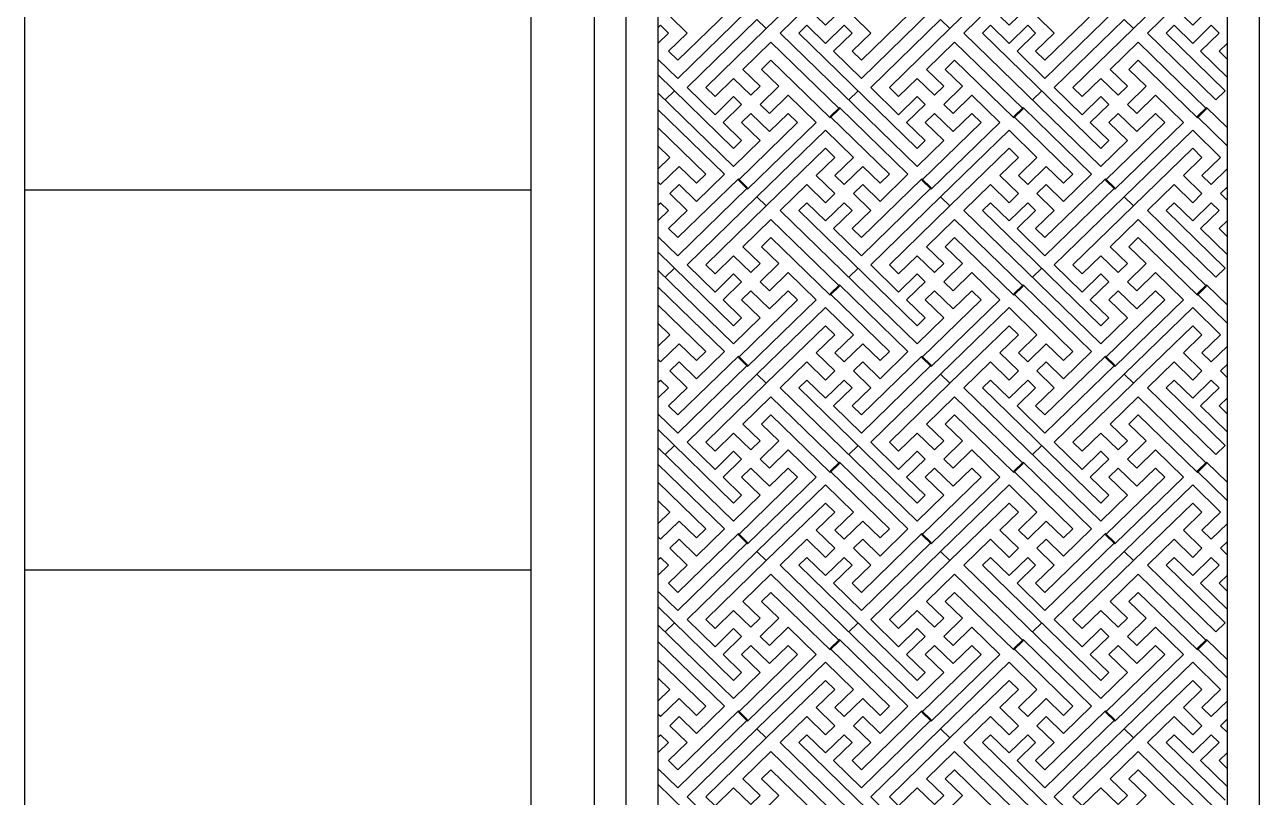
# Model space of a CAD drawing. Extents: x 1188826 to 1909461, y 608442 to 1651179.
# Drawn here: x 1668783 to 1670733, y 1043917 to 1045137 of the extents above; entities that cross this region are included whole.
import ezdxf

# ---------------------------------------------------------------- set-up
doc = ezdxf.new("R2010")
doc.units = 0
doc.header["$LTSCALE"] = 1000
doc.header["$MEASUREMENT"] = 0
doc.layers.add('分缝', color=37, linetype='Continuous')
doc.layers.add('立面线', color=40, linetype='Continuous')
doc.layers.add('煤化工粉煤灰', color=7, linetype='Continuous', lineweight=0)

msp = doc.modelspace()

# ---------------------------------------------------------------- linework, layer by layer
at = {"layer": '分缝'}
for p, q in [((1668782.7, 1044876.5), (1669582.7, 1044876.5)), ((1668782.7, 1044276.5), (1669582.7, 1044276.5))]:
    msp.add_line(p, q, dxfattribs=at)
at = {"layer": '煤化工粉煤灰', "color": 34}
for p, q in [((1669954, 1045131), (1670047.5, 1045221.9)), ((1670244, 1045131), (1670337.5, 1045221.9)), ((1670534, 1045131), (1670627.5, 1045221.9)), ((1669814.2, 1045080.9), (1669909.9, 1045173.9)), ((1669814.2, 1045052.2), (1669924.6, 1045159.6)), ((1669976, 1045123.8), (1670018.1, 1045164.7)), ((1670047.5, 1045136.1), (1670018.1, 1045164.7)), ((1670104.2, 1045080.9), (1670199.9, 1045173.9)), ((1670104.2, 1045052.2), (1670214.6, 1045159.6)), ((1670266, 1045123.8), (1670308.1, 1045164.7)), ((1670337.5, 1045136.1), (1670308.1, 1045164.7)), ((1670394.2, 1045080.9), (1670489.9, 1045173.9)), ((1670394.2, 1045052.2), (1670504.6, 1045159.6)), ((1670556, 1045123.8), (1670598.1, 1045164.7)), ((1670627.5, 1045136.1), (1670598.1, 1045164.7)), ((1669829, 1045123.8), (1669801.6, 1045150.4)), ((1669829, 1045037.9), (1669939.3, 1045145.3)), ((1669954, 1045131), (1669939.2, 1045145.3)), ((1669939.3, 1045145.3), (1669954, 1045131)), ((1670047.5, 1045136.1), (1670062.2, 1045150.4)), ((1670119, 1045123.8), (1670091.6, 1045150.4)), ((1670119, 1045037.9), (1670229.3, 1045145.3)), ((1670244, 1045131), (1670229.2, 1045145.3)), ((1670229.3, 1045145.3), (1670244, 1045131)), ((1670337.5, 1045136.1), (1670352.2, 1045150.4)), ((1670409, 1045123.8), (1670381.6, 1045150.4)), ((1670409, 1045037.9), (1670519.3, 1045145.3)), ((1670534, 1045131), (1670519.2, 1045145.3)), ((1670519.3, 1045145.3), (1670534, 1045131)), ((1670627.5, 1045136.1), (1670642.2, 1045150.4)), ((1669782.7, 1045107.5), (1669799.5, 1045123.8)), ((1669799.5, 1045123.8), (1669786.9, 1045136.1)), ((1669799.5, 1045095.2), (1669829, 1045123.8)), ((1669858.4, 1045037.9), (1669954, 1045131)), ((1670192.5, 1044913.2), (1669976, 1045123.8)), ((1670005.4, 1045123.8), (1670018.1, 1045136.1)), ((1670192.5, 1044941.8), (1670005.4, 1045123.8)), ((1670047.5, 1045107.4), (1670018.1, 1045136.1)), ((1670047.5, 1045107.4), (1670076.9, 1045136.1)), ((1670060.1, 1045095.2), (1670089.5, 1045123.8)), ((1670089.5, 1045123.8), (1670076.9, 1045136.1)), ((1670089.5, 1045095.2), (1670119, 1045123.8)), ((1670148.4, 1045037.9), (1670244, 1045131)), ((1670266, 1045123.8), (1670482.5, 1044913.2)), ((1670295.4, 1045123.8), (1670308.1, 1045136.1)), ((1670295.4, 1045123.8), (1670482.5, 1044941.8)), ((1670337.5, 1045107.4), (1670308.1, 1045136.1)), ((1670337.5, 1045107.4), (1670366.9, 1045136.1)), ((1670350.1, 1045095.2), (1670379.5, 1045123.8)), ((1670379.5, 1045123.8), (1670366.9, 1045136.1)), ((1670379.5, 1045095.2), (1670409, 1045123.8)), ((1670438.4, 1045037.9), (1670534, 1045131)), ((1670664.3, 1045018.5), (1670556, 1045123.8)), ((1670585.4, 1045123.8), (1670598.1, 1045136.1)), ((1670679, 1045032.8), (1670585.4, 1045123.8)), ((1670627.5, 1045107.4), (1670598.1, 1045136.1)), ((1670627.5, 1045107.4), (1670656.9, 1045136.1)), ((1670640.1, 1045095.2), (1670669.5, 1045123.8)), ((1670669.5, 1045123.8), (1670656.9, 1045136.1)), ((1669917.2, 1045066.5), (1669961.4, 1045109.5)), ((1669961.4, 1045109.5), (1670069.6, 1045004.2)), ((1670207.2, 1045066.5), (1670251.4, 1045109.5)), ((1670251.4, 1045109.5), (1670359.6, 1045004.2)), ((1670497.2, 1045066.5), (1670541.4, 1045109.5)), ((1670541.4, 1045109.5), (1670649.6, 1045004.2)), ((1670669.5, 1045095.2), (1670682.7, 1045108)), ((1669814.2, 1045052.2), (1669782.7, 1045082.9)), ((1669814.2, 1045080.9), (1669799.5, 1045095.2)), ((1669946.7, 1045066.5), (1669961.4, 1045080.9)), ((1669961.4, 1045080.9), (1670054.9, 1044989.9)), ((1670104.2, 1045052.2), (1670060.1, 1045095.2)), ((1670104.2, 1045080.9), (1670089.5, 1045095.2)), ((1670236.7, 1045066.5), (1670251.4, 1045080.9)), ((1670251.4, 1045080.9), (1670344.9, 1044989.9)), ((1670394.2, 1045052.2), (1670350.1, 1045095.2)), ((1670394.2, 1045080.9), (1670379.5, 1045095.2)), ((1670526.7, 1045066.5), (1670541.4, 1045080.9)), ((1670541.4, 1045080.9), (1670634.9, 1044989.9)), ((1670682.7, 1045053.7), (1670640.1, 1045095.2)), ((1670682.7, 1045082.3), (1670669.5, 1045095.2)), ((1669917.2, 1045066.5), (1669944.6, 1045040)), ((1669946.7, 1045066.5), (1669974, 1045040)), ((1670207.2, 1045066.5), (1670234.6, 1045040)), ((1670236.7, 1045066.5), (1670264, 1045040)), ((1670497.2, 1045066.5), (1670524.6, 1045040)), ((1670526.7, 1045066.5), (1670554, 1045040)), ((1669902.5, 1044941.8), (1669782.7, 1045058.3)), ((1669873.1, 1045023.6), (1669902.5, 1045052.2)), ((1669902.5, 1045052.2), (1669929.8, 1045025.7)), ((1670163.1, 1045023.6), (1670192.5, 1045052.2)), ((1670192.5, 1045052.2), (1670219.8, 1045025.7)), ((1670453.1, 1045023.6), (1670482.5, 1045052.2)), ((1670482.5, 1045052.2), (1670509.8, 1045025.7)), ((1669902.5, 1044913.2), (1669782.7, 1045029.7)), ((1669794.3, 1045018.5), (1669809, 1045032.8)), ((1669829, 1045037.9), (1669873.1, 1044995)), ((1669858.4, 1045037.9), (1669873.1, 1045023.6)), ((1669873.1, 1044995), (1669902.5, 1045023.6)), ((1669902.5, 1045023.6), (1669915.1, 1045011.3)), ((1669929.8, 1045025.7), (1669944.6, 1045040)), ((1669944.6, 1045011.3), (1669974, 1045040)), ((1669959.3, 1044997), (1669988.7, 1045025.7)), ((1669988.7, 1045025.7), (1670032.8, 1044982.7)), ((1670084.3, 1045018.5), (1670099, 1045032.8)), ((1670119, 1045037.9), (1670163.1, 1044995)), ((1670148.4, 1045037.9), (1670163.1, 1045023.6)), ((1670163.1, 1044995), (1670192.5, 1045023.6)), ((1670192.5, 1045023.6), (1670205.1, 1045011.3)), ((1670219.8, 1045025.7), (1670234.6, 1045040)), ((1670234.6, 1045011.3), (1670264, 1045040)), ((1670249.3, 1044997), (1670278.7, 1045025.7)), ((1670278.7, 1045025.7), (1670322.8, 1044982.7)), ((1670374.3, 1045018.5), (1670389, 1045032.8)), ((1670409, 1045037.9), (1670453.1, 1044995)), ((1670438.4, 1045037.9), (1670453.1, 1045023.6)), ((1670453.1, 1044995), (1670482.5, 1045023.6)), ((1670482.5, 1045023.6), (1670495.1, 1045011.3)), ((1670509.8, 1045025.7), (1670524.6, 1045040)), ((1670524.6, 1045011.3), (1670554, 1045040)), ((1670539.3, 1044997), (1670568.7, 1045025.7)), ((1670568.7, 1045025.7), (1670612.8, 1044982.7)), ((1670664.3, 1045018.5), (1670679, 1045032.8)), ((1669887.8, 1044901), (1669782.7, 1045003.3)), ((1669885.7, 1044982.7), (1669915.1, 1045011.3)), ((1669944.6, 1045011.3), (1669959.3, 1044997)), ((1670054.8, 1044992), (1670069.6, 1045006.3)), ((1670054.9, 1044989.9), (1670069.6, 1045004.2)), ((1670177.8, 1044901), (1670069.6, 1045006.3)), ((1670175.7, 1044982.7), (1670205.1, 1045011.3)), ((1670234.6, 1045011.3), (1670249.3, 1044997)), ((1670344.8, 1044992), (1670359.6, 1045006.3)), ((1670344.9, 1044989.9), (1670359.6, 1045004.2)), ((1670467.8, 1044901), (1670359.6, 1045006.3)), ((1670465.7, 1044982.7), (1670495.1, 1045011.3)), ((1670524.6, 1045011.3), (1670539.3, 1044997)), ((1670634.8, 1044992), (1670649.6, 1045006.3)), ((1670634.9, 1044989.9), (1670649.6, 1045004.2)), ((1670682.7, 1044974.1), (1670649.6, 1045006.3)), ((1669885.7, 1044982.7), (1669915.1, 1044954.1)), ((1669909.9, 1044891.7), (1670003.4, 1044982.7)), ((1669915.1, 1044982.7), (1669929.8, 1044997)), ((1669915.1, 1044982.7), (1669944.6, 1044954.1)), ((1669924.6, 1044877.4), (1670032.8, 1044982.7)), ((1669929.8, 1044997), (1669959.3, 1044968.4)), ((1669959.3, 1044968.4), (1669988.7, 1044997)), ((1669988.7, 1044997), (1670003.4, 1044982.7)), ((1670148.4, 1044901), (1670054.8, 1044992)), ((1670175.7, 1044982.7), (1670205.1, 1044954.1)), ((1670199.9, 1044891.7), (1670293.4, 1044982.7)), ((1670205.1, 1044982.7), (1670219.8, 1044997)), ((1670205.1, 1044982.7), (1670234.6, 1044954.1)), ((1670214.6, 1044877.4), (1670322.8, 1044982.7)), ((1670219.8, 1044997), (1670249.3, 1044968.4)), ((1670249.3, 1044968.4), (1670278.7, 1044997)), ((1670278.7, 1044997), (1670293.4, 1044982.7)), ((1670438.4, 1044901), (1670344.8, 1044992)), ((1670465.7, 1044982.7), (1670495.1, 1044954.1)), ((1670489.9, 1044891.7), (1670583.4, 1044982.7)), ((1670495.1, 1044982.7), (1670509.8, 1044997)), ((1670495.1, 1044982.7), (1670524.6, 1044954.1)), ((1670504.6, 1044877.4), (1670612.8, 1044982.7)), ((1670509.8, 1044997), (1670539.3, 1044968.4)), ((1670539.3, 1044968.4), (1670568.7, 1044997)), ((1670568.7, 1044997), (1670583.4, 1044982.7)), ((1670682.7, 1044945.4), (1670634.8, 1044992)), ((1669858.4, 1044901), (1669782.7, 1044974.6)), ((1669939.2, 1044865.3), (1670047.5, 1044970.6)), ((1670091.6, 1044927.6), (1670047.5, 1044970.6)), ((1670229.2, 1044865.3), (1670337.5, 1044970.6)), ((1670381.6, 1044927.6), (1670337.5, 1044970.6)), ((1670519.2, 1044865.3), (1670627.5, 1044970.6)), ((1670671.6, 1044927.6), (1670627.5, 1044970.6)), ((1669801.6, 1044927.6), (1669782.7, 1044946)), ((1669902.5, 1044913.2), (1669944.6, 1044954.1)), ((1669902.5, 1044941.8), (1669915.1, 1044954.1)), ((1670192.5, 1044913.2), (1670234.6, 1044954.1)), ((1670192.5, 1044941.8), (1670205.1, 1044954.1)), ((1670482.5, 1044913.2), (1670524.6, 1044954.1)), ((1670482.5, 1044941.8), (1670495.1, 1044954.1)), ((1669782.7, 1044909.2), (1669801.6, 1044927.6)), ((1669954, 1044851), (1670047.5, 1044941.9)), ((1670032.8, 1044899), (1670062.2, 1044927.6)), ((1670062.2, 1044927.6), (1670047.5, 1044941.9)), ((1670062.2, 1044899), (1670091.6, 1044927.6)), ((1670244, 1044851), (1670337.5, 1044941.9)), ((1670322.8, 1044899), (1670352.2, 1044927.6)), ((1670352.2, 1044927.6), (1670337.5, 1044941.9)), ((1670352.2, 1044899), (1670381.6, 1044927.6)), ((1670534, 1044851), (1670627.5, 1044941.9)), ((1670612.8, 1044899), (1670642.2, 1044927.6)), ((1670642.2, 1044927.6), (1670627.5, 1044941.9)), ((1670642.2, 1044899), (1670671.6, 1044927.6)), ((1669786.9, 1044884.7), (1669816.3, 1044913.3)), ((1669843.7, 1044886.7), (1669816.3, 1044913.3)), ((1670076.9, 1044884.7), (1670106.3, 1044913.3)), ((1670133.7, 1044886.7), (1670106.3, 1044913.3)), ((1670366.9, 1044884.7), (1670396.3, 1044913.3)), ((1670423.7, 1044886.7), (1670396.3, 1044913.3)), ((1670656.9, 1044884.7), (1670682.7, 1044909.8)), ((1669814.2, 1044800.9), (1669909.9, 1044893.9)), ((1669843.7, 1044858.1), (1669887.8, 1044901)), ((1669843.7, 1044886.7), (1669858.4, 1044901)), ((1669924.6, 1044879.6), (1669909.9, 1044893.9)), ((1669909.9, 1044891.7), (1669924.6, 1044877.4)), ((1670062.2, 1044870.4), (1670032.8, 1044899)), ((1670076.9, 1044884.7), (1670062.2, 1044899)), ((1670104.2, 1044800.9), (1670199.9, 1044893.9)), ((1670133.7, 1044858.1), (1670177.8, 1044901)), ((1670133.7, 1044886.7), (1670148.4, 1044901)), ((1670214.6, 1044879.6), (1670199.9, 1044893.9)), ((1670199.9, 1044891.7), (1670214.6, 1044877.4)), ((1670352.2, 1044870.4), (1670322.8, 1044899)), ((1670366.9, 1044884.7), (1670352.2, 1044899)), ((1670394.2, 1044800.9), (1670489.9, 1044893.9)), ((1670423.7, 1044858.1), (1670467.8, 1044901)), ((1670423.7, 1044886.7), (1670438.4, 1044901)), ((1670504.6, 1044879.6), (1670489.9, 1044893.9)), ((1670489.9, 1044891.7), (1670504.6, 1044877.4)), ((1670642.2, 1044870.4), (1670612.8, 1044899)), ((1670656.9, 1044884.7), (1670642.2, 1044899)), ((1669801.6, 1044870.4), (1669816.3, 1044884.7)), ((1669829, 1044843.8), (1669801.6, 1044870.4)), ((1669814.2, 1044772.2), (1669924.6, 1044879.6)), ((1669843.7, 1044858.1), (1669816.3, 1044884.7)), ((1669976, 1044843.8), (1670018.1, 1044884.7)), ((1670047.5, 1044856.1), (1670018.1, 1044884.7)), ((1670047.5, 1044856.1), (1670062.2, 1044870.4)), ((1670091.6, 1044870.4), (1670106.3, 1044884.7)), ((1670119, 1044843.8), (1670091.6, 1044870.4)), ((1670104.2, 1044772.2), (1670214.6, 1044879.6)), ((1670133.7, 1044858.1), (1670106.3, 1044884.7)), ((1670266, 1044843.8), (1670308.1, 1044884.7)), ((1670337.5, 1044856.1), (1670308.1, 1044884.7)), ((1670337.5, 1044856.1), (1670352.2, 1044870.4)), ((1670381.6, 1044870.4), (1670396.3, 1044884.7)), ((1670409, 1044843.8), (1670381.6, 1044870.4)), ((1670394.2, 1044772.2), (1670504.6, 1044879.6)), ((1670423.7, 1044858.1), (1670396.3, 1044884.7)), ((1670556, 1044843.8), (1670598.1, 1044884.7)), ((1670627.5, 1044856.1), (1670598.1, 1044884.7)), ((1670627.5, 1044856.1), (1670642.2, 1044870.4)), ((1670671.6, 1044870.4), (1670682.7, 1044881.2)), ((1670682.7, 1044859.6), (1670671.6, 1044870.4)), ((1669799.5, 1044843.8), (1669786.9, 1044856.1)), ((1669829, 1044757.9), (1669939.3, 1044865.3)), ((1669858.4, 1044757.9), (1669954, 1044851)), ((1669954, 1044851), (1669939.2, 1044865.3)), ((1669939.3, 1044865.3), (1669954, 1044851)), ((1670005.4, 1044843.8), (1670018.1, 1044856.1)), ((1670047.5, 1044827.4), (1670018.1, 1044856.1)), ((1670047.5, 1044827.4), (1670076.9, 1044856.1)), ((1670089.5, 1044843.8), (1670076.9, 1044856.1)), ((1670119, 1044757.9), (1670229.3, 1044865.3)), ((1670148.4, 1044757.9), (1670244, 1044851)), ((1670244, 1044851), (1670229.2, 1044865.3)), ((1670229.3, 1044865.3), (1670244, 1044851)), ((1670295.4, 1044843.8), (1670308.1, 1044856.1)), ((1670337.5, 1044827.4), (1670308.1, 1044856.1)), ((1670337.5, 1044827.4), (1670366.9, 1044856.1)), ((1670379.5, 1044843.8), (1670366.9, 1044856.1)), ((1670409, 1044757.9), (1670519.3, 1044865.3)), ((1670438.4, 1044757.9), (1670534, 1044851)), ((1670534, 1044851), (1670519.2, 1044865.3)), ((1670519.3, 1044865.3), (1670534, 1044851)), ((1670585.4, 1044843.8), (1670598.1, 1044856.1)), ((1670627.5, 1044827.4), (1670598.1, 1044856.1)), ((1670627.5, 1044827.4), (1670656.9, 1044856.1)), ((1670669.5, 1044843.8), (1670656.9, 1044856.1)), ((1669782.7, 1044827.5), (1669799.5, 1044843.8)), ((1669799.5, 1044815.2), (1669829, 1044843.8)), ((1669917.2, 1044786.5), (1669961.4, 1044829.5)), ((1669961.4, 1044829.5), (1670069.6, 1044724.2)), ((1670192.5, 1044633.2), (1669976, 1044843.8)), ((1670192.5, 1044661.8), (1670005.4, 1044843.8)), ((1670060.1, 1044815.2), (1670089.5, 1044843.8)), ((1670089.5, 1044815.2), (1670119, 1044843.8)), ((1670207.2, 1044786.5), (1670251.4, 1044829.5)), ((1670251.4, 1044829.5), (1670359.6, 1044724.2)), ((1670266, 1044843.8), (1670482.5, 1044633.2)), ((1670295.4, 1044843.8), (1670482.5, 1044661.8)), ((1670350.1, 1044815.2), (1670379.5, 1044843.8)), ((1670379.5, 1044815.2), (1670409, 1044843.8)), ((1670497.2, 1044786.5), (1670541.4, 1044829.5)), ((1670541.4, 1044829.5), (1670649.6, 1044724.2)), ((1670664.3, 1044738.5), (1670556, 1044843.8)), ((1670679, 1044752.8), (1670585.4, 1044843.8)), ((1670640.1, 1044815.2), (1670669.5, 1044843.8)), ((1670669.5, 1044815.2), (1670682.7, 1044828)), ((1669814.2, 1044800.9), (1669799.5, 1044815.2)), ((1670104.2, 1044772.2), (1670060.1, 1044815.2)), ((1670104.2, 1044800.9), (1670089.5, 1044815.2)), ((1670394.2, 1044772.2), (1670350.1, 1044815.2)), ((1670394.2, 1044800.9), (1670379.5, 1044815.2)), ((1670682.7, 1044773.7), (1670640.1, 1044815.2)), ((1670682.7, 1044802.3), (1670669.5, 1044815.2)), ((1669814.2, 1044772.2), (1669782.7, 1044802.9)), ((1669946.7, 1044786.5), (1669961.4, 1044800.9)), ((1669961.4, 1044800.9), (1670054.9, 1044709.9)), ((1670236.7, 1044786.5), (1670251.4, 1044800.9)), ((1670251.4, 1044800.9), (1670344.9, 1044709.9)), ((1670526.7, 1044786.5), (1670541.4, 1044800.9)), ((1670541.4, 1044800.9), (1670634.9, 1044709.9)), ((1669902.5, 1044661.8), (1669782.7, 1044778.3)), ((1669873.1, 1044743.6), (1669902.5, 1044772.2)), ((1669902.5, 1044772.2), (1669929.8, 1044745.7)), ((1669917.2, 1044786.5), (1669944.6, 1044760)), ((1669946.7, 1044786.5), (1669974, 1044760)), ((1670163.1, 1044743.6), (1670192.5, 1044772.2)), ((1670192.5, 1044772.2), (1670219.8, 1044745.7)), ((1670207.2, 1044786.5), (1670234.6, 1044760)), ((1670236.7, 1044786.5), (1670264, 1044760)), ((1670453.1, 1044743.6), (1670482.5, 1044772.2)), ((1670482.5, 1044772.2), (1670509.8, 1044745.7)), ((1670497.2, 1044786.5), (1670524.6, 1044760)), ((1670526.7, 1044786.5), (1670554, 1044760)), ((1669902.5, 1044633.2), (1669782.7, 1044749.7)), ((1669794.3, 1044738.5), (1669809, 1044752.8)), ((1669829, 1044757.9), (1669873.1, 1044715)), ((1669858.4, 1044757.9), (1669873.1, 1044743.6)), ((1669929.8, 1044745.7), (1669944.6, 1044760)), ((1669944.6, 1044731.3), (1669974, 1044760)), ((1670084.3, 1044738.5), (1670099, 1044752.8)), ((1670119, 1044757.9), (1670163.1, 1044715)), ((1670148.4, 1044757.9), (1670163.1, 1044743.6)), ((1670219.8, 1044745.7), (1670234.6, 1044760)), ((1670234.6, 1044731.3), (1670264, 1044760)), ((1670374.3, 1044738.5), (1670389, 1044752.8)), ((1670409, 1044757.9), (1670453.1, 1044715)), ((1670438.4, 1044757.9), (1670453.1, 1044743.6)), ((1670509.8, 1044745.7), (1670524.6, 1044760)), ((1670524.6, 1044731.3), (1670554, 1044760)), ((1670664.3, 1044738.5), (1670679, 1044752.8)), ((1669873.1, 1044715), (1669902.5, 1044743.6)), ((1669885.7, 1044702.7), (1669915.1, 1044731.3)), ((1669902.5, 1044743.6), (1669915.1, 1044731.3)), ((1669944.6, 1044731.3), (1669959.3, 1044717)), ((1669959.3, 1044717), (1669988.7, 1044745.7)), ((1669988.7, 1044745.7), (1670032.8, 1044702.7)), ((1670163.1, 1044715), (1670192.5, 1044743.6)), ((1670175.7, 1044702.7), (1670205.1, 1044731.3)), ((1670192.5, 1044743.6), (1670205.1, 1044731.3)), ((1670234.6, 1044731.3), (1670249.3, 1044717)), ((1670249.3, 1044717), (1670278.7, 1044745.7)), ((1670278.7, 1044745.7), (1670322.8, 1044702.7)), ((1670453.1, 1044715), (1670482.5, 1044743.6)), ((1670465.7, 1044702.7), (1670495.1, 1044731.3)), ((1670482.5, 1044743.6), (1670495.1, 1044731.3)), ((1670524.6, 1044731.3), (1670539.3, 1044717)), ((1670539.3, 1044717), (1670568.7, 1044745.7)), ((1670568.7, 1044745.7), (1670612.8, 1044702.7)), ((1669887.8, 1044621), (1669782.7, 1044723.3)), ((1669915.1, 1044702.7), (1669929.8, 1044717)), ((1669929.8, 1044717), (1669959.3, 1044688.4)), ((1669959.3, 1044688.4), (1669988.7, 1044717)), ((1669988.7, 1044717), (1670003.4, 1044702.7)), ((1670054.8, 1044712), (1670069.6, 1044726.3)), ((1670148.4, 1044621), (1670054.8, 1044712)), ((1670054.9, 1044709.9), (1670069.6, 1044724.2)), ((1670177.8, 1044621), (1670069.6, 1044726.3)), ((1670205.1, 1044702.7), (1670219.8, 1044717)), ((1670219.8, 1044717), (1670249.3, 1044688.4)), ((1670249.3, 1044688.4), (1670278.7, 1044717)), ((1670278.7, 1044717), (1670293.4, 1044702.7)), ((1670344.8, 1044712), (1670359.6, 1044726.3)), ((1670438.4, 1044621), (1670344.8, 1044712)), ((1670344.9, 1044709.9), (1670359.6, 1044724.2)), ((1670467.8, 1044621), (1670359.6, 1044726.3)), ((1670495.1, 1044702.7), (1670509.8, 1044717)), ((1670509.8, 1044717), (1670539.3, 1044688.4)), ((1670539.3, 1044688.4), (1670568.7, 1044717)), ((1670568.7, 1044717), (1670583.4, 1044702.7)), ((1670634.8, 1044712), (1670649.6, 1044726.3)), ((1670682.7, 1044665.4), (1670634.8, 1044712)), ((1670634.9, 1044709.9), (1670649.6, 1044724.2)), ((1670682.7, 1044694.1), (1670649.6, 1044726.3)), ((1669858.4, 1044621), (1669782.7, 1044694.6)), ((1669885.7, 1044702.7), (1669915.1, 1044674.1)), ((1669909.9, 1044611.7), (1670003.4, 1044702.7)), ((1669915.1, 1044702.7), (1669944.6, 1044674.1)), ((1669924.6, 1044597.4), (1670032.8, 1044702.7)), ((1669939.2, 1044585.3), (1670047.5, 1044690.6)), ((1670091.6, 1044647.6), (1670047.5, 1044690.6)), ((1670175.7, 1044702.7), (1670205.1, 1044674.1)), ((1670199.9, 1044611.7), (1670293.4, 1044702.7)), ((1670205.1, 1044702.7), (1670234.6, 1044674.1)), ((1670214.6, 1044597.4), (1670322.8, 1044702.7)), ((1670229.2, 1044585.3), (1670337.5, 1044690.6)), ((1670381.6, 1044647.6), (1670337.5, 1044690.6)), ((1670465.7, 1044702.7), (1670495.1, 1044674.1)), ((1670489.9, 1044611.7), (1670583.4, 1044702.7)), ((1670495.1, 1044702.7), (1670524.6, 1044674.1)), ((1670504.6, 1044597.4), (1670612.8, 1044702.7)), ((1670519.2, 1044585.3), (1670627.5, 1044690.6)), ((1670671.6, 1044647.6), (1670627.5, 1044690.6)), ((1669902.5, 1044633.2), (1669944.6, 1044674.1)), ((1669902.5, 1044661.8), (1669915.1, 1044674.1)), ((1670192.5, 1044633.2), (1670234.6, 1044674.1)), ((1670192.5, 1044661.8), (1670205.1, 1044674.1)), ((1670482.5, 1044633.2), (1670524.6, 1044674.1)), ((1670482.5, 1044661.8), (1670495.1, 1044674.1)), ((1669801.6, 1044647.6), (1669782.7, 1044666)), ((1669954, 1044571), (1670047.5, 1044661.9)), ((1670062.2, 1044647.6), (1670047.5, 1044661.9)), ((1670244, 1044571), (1670337.5, 1044661.9)), ((1670352.2, 1044647.6), (1670337.5, 1044661.9)), ((1670534, 1044571), (1670627.5, 1044661.9)), ((1670642.2, 1044647.6), (1670627.5, 1044661.9)), ((1669782.7, 1044629.2), (1669801.6, 1044647.6)), ((1669786.9, 1044604.7), (1669816.3, 1044633.3)), ((1669843.7, 1044606.7), (1669816.3, 1044633.3)), ((1670032.8, 1044619), (1670062.2, 1044647.6)), ((1670062.2, 1044619), (1670091.6, 1044647.6)), ((1670076.9, 1044604.7), (1670106.3, 1044633.3)), ((1670133.7, 1044606.7), (1670106.3, 1044633.3)), ((1670322.8, 1044619), (1670352.2, 1044647.6)), ((1670352.2, 1044619), (1670381.6, 1044647.6)), ((1670366.9, 1044604.7), (1670396.3, 1044633.3)), ((1670423.7, 1044606.7), (1670396.3, 1044633.3)), ((1670612.8, 1044619), (1670642.2, 1044647.6)), ((1670642.2, 1044619), (1670671.6, 1044647.6)), ((1669814.2, 1044520.9), (1669909.9, 1044613.9)), ((1669843.7, 1044578.1), (1669887.8, 1044621)), ((1669843.7, 1044606.7), (1669858.4, 1044621)), ((1669924.6, 1044599.6), (1669909.9, 1044613.9)), ((1670062.2, 1044590.4), (1670032.8, 1044619)), ((1670076.9, 1044604.7), (1670062.2, 1044619)), ((1670104.2, 1044520.9), (1670199.9, 1044613.9)), ((1670133.7, 1044578.1), (1670177.8, 1044621)), ((1670133.7, 1044606.7), (1670148.4, 1044621)), ((1670214.6, 1044599.6), (1670199.9, 1044613.9)), ((1670352.2, 1044590.4), (1670322.8, 1044619)), ((1670366.9, 1044604.7), (1670352.2, 1044619)), ((1670394.2, 1044520.9), (1670489.9, 1044613.9)), ((1670423.7, 1044578.1), (1670467.8, 1044621)), ((1670423.7, 1044606.7), (1670438.4, 1044621)), ((1670504.6, 1044599.6), (1670489.9, 1044613.9)), ((1670642.2, 1044590.4), (1670612.8, 1044619)), ((1670656.9, 1044604.7), (1670642.2, 1044619)), ((1670656.9, 1044604.7), (1670682.7, 1044629.8)), ((1669801.6, 1044590.4), (1669816.3, 1044604.7)), ((1669814.2, 1044492.2), (1669924.6, 1044599.6)), ((1669843.7, 1044578.1), (1669816.3, 1044604.7)), ((1669909.9, 1044611.7), (1669924.6, 1044597.4)), ((1669976, 1044563.8), (1670018.1, 1044604.7)), ((1670047.5, 1044576.1), (1670018.1, 1044604.7)), ((1670091.6, 1044590.4), (1670106.3, 1044604.7)), ((1670104.2, 1044492.2), (1670214.6, 1044599.6)), ((1670133.7, 1044578.1), (1670106.3, 1044604.7)), ((1670199.9, 1044611.7), (1670214.6, 1044597.4)), ((1670266, 1044563.8), (1670308.1, 1044604.7)), ((1670337.5, 1044576.1), (1670308.1, 1044604.7)), ((1670381.6, 1044590.4), (1670396.3, 1044604.7)), ((1670394.2, 1044492.2), (1670504.6, 1044599.6)), ((1670423.7, 1044578.1), (1670396.3, 1044604.7)), ((1670489.9, 1044611.7), (1670504.6, 1044597.4)), ((1670556, 1044563.8), (1670598.1, 1044604.7)), ((1670627.5, 1044576.1), (1670598.1, 1044604.7)), ((1670671.6, 1044590.4), (1670682.7, 1044601.2)), ((1669799.5, 1044563.8), (1669786.9, 1044576.1)), ((1669829, 1044563.8), (1669801.6, 1044590.4)), ((1669829, 1044477.9), (1669939.3, 1044585.3)), ((1669954, 1044571), (1669939.2, 1044585.3)), ((1669939.3, 1044585.3), (1669954, 1044571)), ((1670005.4, 1044563.8), (1670018.1, 1044576.1)), ((1670047.5, 1044547.4), (1670018.1, 1044576.1)), ((1670047.5, 1044576.1), (1670062.2, 1044590.4)), ((1670047.5, 1044547.4), (1670076.9, 1044576.1)), ((1670089.5, 1044563.8), (1670076.9, 1044576.1)), ((1670119, 1044563.8), (1670091.6, 1044590.4)), ((1670119, 1044477.9), (1670229.3, 1044585.3)), ((1670244, 1044571), (1670229.2, 1044585.3)), ((1670229.3, 1044585.3), (1670244, 1044571)), ((1670295.4, 1044563.8), (1670308.1, 1044576.1)), ((1670337.5, 1044547.4), (1670308.1, 1044576.1)), ((1670337.5, 1044576.1), (1670352.2, 1044590.4)), ((1670337.5, 1044547.4), (1670366.9, 1044576.1)), ((1670379.5, 1044563.8), (1670366.9, 1044576.1)), ((1670409, 1044563.8), (1670381.6, 1044590.4)), ((1670409, 1044477.9), (1670519.3, 1044585.3)), ((1670534, 1044571), (1670519.2, 1044585.3)), ((1670519.3, 1044585.3), (1670534, 1044571)), ((1670585.4, 1044563.8), (1670598.1, 1044576.1)), ((1670627.5, 1044547.4), (1670598.1, 1044576.1)), ((1670627.5, 1044576.1), (1670642.2, 1044590.4)), ((1670627.5, 1044547.4), (1670656.9, 1044576.1)), ((1670669.5, 1044563.8), (1670656.9, 1044576.1)), ((1670682.7, 1044579.6), (1670671.6, 1044590.4)), ((1669782.7, 1044547.5), (1669799.5, 1044563.8)), ((1669799.5, 1044535.2), (1669829, 1044563.8)), ((1669858.4, 1044477.9), (1669954, 1044571)), ((1670192.5, 1044353.2), (1669976, 1044563.8)), ((1670192.5, 1044381.8), (1670005.4, 1044563.8)), ((1670060.1, 1044535.2), (1670089.5, 1044563.8)), ((1670089.5, 1044535.2), (1670119, 1044563.8)), ((1670148.4, 1044477.9), (1670244, 1044571)), ((1670266, 1044563.8), (1670482.5, 1044353.2)), ((1670295.4, 1044563.8), (1670482.5, 1044381.8)), ((1670350.1, 1044535.2), (1670379.5, 1044563.8)), ((1670379.5, 1044535.2), (1670409, 1044563.8)), ((1670438.4, 1044477.9), (1670534, 1044571)), ((1670664.3, 1044458.5), (1670556, 1044563.8)), ((1670679, 1044472.8), (1670585.4, 1044563.8)), ((1670640.1, 1044535.2), (1670669.5, 1044563.8)), ((1669814.2, 1044520.9), (1669799.5, 1044535.2)), ((1669917.2, 1044506.5), (1669961.4, 1044549.5)), ((1669961.4, 1044549.5), (1670069.6, 1044444.2)), ((1670104.2, 1044492.2), (1670060.1, 1044535.2)), ((1670104.2, 1044520.9), (1670089.5, 1044535.2)), ((1670207.2, 1044506.5), (1670251.4, 1044549.5)), ((1670251.4, 1044549.5), (1670359.6, 1044444.2)), ((1670394.2, 1044492.2), (1670350.1, 1044535.2)), ((1670394.2, 1044520.9), (1670379.5, 1044535.2)), ((1670497.2, 1044506.5), (1670541.4, 1044549.5)), ((1670541.4, 1044549.5), (1670649.6, 1044444.2)), ((1670682.7, 1044493.7), (1670640.1, 1044535.2)), ((1670669.5, 1044535.2), (1670682.7, 1044548)), ((1670682.7, 1044522.3), (1670669.5, 1044535.2)), ((1669814.2, 1044492.2), (1669782.7, 1044522.9)), ((1669946.7, 1044506.5), (1669961.4, 1044520.9)), ((1669961.4, 1044520.9), (1670054.9, 1044429.9)), ((1670236.7, 1044506.5), (1670251.4, 1044520.9)), ((1670251.4, 1044520.9), (1670344.9, 1044429.9)), ((1670526.7, 1044506.5), (1670541.4, 1044520.9)), ((1670541.4, 1044520.9), (1670634.9, 1044429.9)), ((1669902.5, 1044381.8), (1669782.7, 1044498.3)), ((1669917.2, 1044506.5), (1669944.6, 1044480)), ((1669946.7, 1044506.5), (1669974, 1044480)), ((1670207.2, 1044506.5), (1670234.6, 1044480)), ((1670236.7, 1044506.5), (1670264, 1044480)), ((1670497.2, 1044506.5), (1670524.6, 1044480)), ((1670526.7, 1044506.5), (1670554, 1044480)), ((1669829, 1044477.9), (1669873.1, 1044435)), ((1669858.4, 1044477.9), (1669873.1, 1044463.6)), ((1669873.1, 1044463.6), (1669902.5, 1044492.2)), ((1669902.5, 1044492.2), (1669929.8, 1044465.7)), ((1669929.8, 1044465.7), (1669944.6, 1044480)), ((1669944.6, 1044451.3), (1669974, 1044480)), ((1670119, 1044477.9), (1670163.1, 1044435)), ((1670148.4, 1044477.9), (1670163.1, 1044463.6)), ((1670163.1, 1044463.6), (1670192.5, 1044492.2)), ((1670192.5, 1044492.2), (1670219.8, 1044465.7)), ((1670219.8, 1044465.7), (1670234.6, 1044480)), ((1670234.6, 1044451.3), (1670264, 1044480)), ((1670409, 1044477.9), (1670453.1, 1044435)), ((1670438.4, 1044477.9), (1670453.1, 1044463.6)), ((1670453.1, 1044463.6), (1670482.5, 1044492.2)), ((1670482.5, 1044492.2), (1670509.8, 1044465.7)), ((1670509.8, 1044465.7), (1670524.6, 1044480)), ((1670524.6, 1044451.3), (1670554, 1044480)), ((1669902.5, 1044353.2), (1669782.7, 1044469.7)), ((1669794.3, 1044458.5), (1669809, 1044472.8)), ((1669873.1, 1044435), (1669902.5, 1044463.6)), ((1669902.5, 1044463.6), (1669915.1, 1044451.3)), ((1669959.3, 1044437), (1669988.7, 1044465.7)), ((1669988.7, 1044465.7), (1670032.8, 1044422.7)), ((1670084.3, 1044458.5), (1670099, 1044472.8)), ((1670163.1, 1044435), (1670192.5, 1044463.6)), ((1670192.5, 1044463.6), (1670205.1, 1044451.3)), ((1670249.3, 1044437), (1670278.7, 1044465.7)), ((1670278.7, 1044465.7), (1670322.8, 1044422.7)), ((1670374.3, 1044458.5), (1670389, 1044472.8)), ((1670453.1, 1044435), (1670482.5, 1044463.6)), ((1670482.5, 1044463.6), (1670495.1, 1044451.3)), ((1670539.3, 1044437), (1670568.7, 1044465.7)), ((1670568.7, 1044465.7), (1670612.8, 1044422.7)), ((1670664.3, 1044458.5), (1670679, 1044472.8)), ((1669887.8, 1044341), (1669782.7, 1044443.3)), ((1669885.7, 1044422.7), (1669915.1, 1044451.3)), ((1669915.1, 1044422.7), (1669929.8, 1044437)), ((1669929.8, 1044437), (1669959.3, 1044408.4)), ((1669944.6, 1044451.3), (1669959.3, 1044437)), ((1669959.3, 1044408.4), (1669988.7, 1044437)), ((1669988.7, 1044437), (1670003.4, 1044422.7)), ((1670054.8, 1044432), (1670069.6, 1044446.3)), ((1670054.9, 1044429.9), (1670069.6, 1044444.2)), ((1670177.8, 1044341), (1670069.6, 1044446.3)), ((1670175.7, 1044422.7), (1670205.1, 1044451.3)), ((1670205.1, 1044422.7), (1670219.8, 1044437)), ((1670219.8, 1044437), (1670249.3, 1044408.4)), ((1670234.6, 1044451.3), (1670249.3, 1044437)), ((1670249.3, 1044408.4), (1670278.7, 1044437)), ((1670278.7, 1044437), (1670293.4, 1044422.7)), ((1670344.8, 1044432), (1670359.6, 1044446.3)), ((1670344.9, 1044429.9), (1670359.6, 1044444.2)), ((1670467.8, 1044341), (1670359.6, 1044446.3)), ((1670465.7, 1044422.7), (1670495.1, 1044451.3)), ((1670495.1, 1044422.7), (1670509.8, 1044437)), ((1670509.8, 1044437), (1670539.3, 1044408.4)), ((1670524.6, 1044451.3), (1670539.3, 1044437)), ((1670539.3, 1044408.4), (1670568.7, 1044437)), ((1670568.7, 1044437), (1670583.4, 1044422.7)), ((1670634.8, 1044432), (1670649.6, 1044446.3)), ((1670634.9, 1044429.9), (1670649.6, 1044444.2)), ((1670682.7, 1044414.1), (1670649.6, 1044446.3)), ((1669885.7, 1044422.7), (1669915.1, 1044394.1)), ((1669909.9, 1044331.7), (1670003.4, 1044422.7)), ((1669915.1, 1044422.7), (1669944.6, 1044394.1)), ((1669924.6, 1044317.4), (1670032.8, 1044422.7)), ((1670148.4, 1044341), (1670054.8, 1044432)), ((1670175.7, 1044422.7), (1670205.1, 1044394.1)), ((1670199.9, 1044331.7), (1670293.4, 1044422.7)), ((1670205.1, 1044422.7), (1670234.6, 1044394.1)), ((1670214.6, 1044317.4), (1670322.8, 1044422.7)), ((1670438.4, 1044341), (1670344.8, 1044432)), ((1670465.7, 1044422.7), (1670495.1, 1044394.1)), ((1670489.9, 1044331.7), (1670583.4, 1044422.7)), ((1670495.1, 1044422.7), (1670524.6, 1044394.1)), ((1670504.6, 1044317.4), (1670612.8, 1044422.7)), ((1670682.7, 1044385.4), (1670634.8, 1044432)), ((1669858.4, 1044341), (1669782.7, 1044414.6)), ((1669939.2, 1044305.3), (1670047.5, 1044410.6)), ((1670091.6, 1044367.6), (1670047.5, 1044410.6)), ((1670229.2, 1044305.3), (1670337.5, 1044410.6)), ((1670381.6, 1044367.6), (1670337.5, 1044410.6)), ((1670519.2, 1044305.3), (1670627.5, 1044410.6)), ((1670671.6, 1044367.6), (1670627.5, 1044410.6)), ((1669801.6, 1044367.6), (1669782.7, 1044386)), ((1669902.5, 1044353.2), (1669944.6, 1044394.1)), ((1669902.5, 1044381.8), (1669915.1, 1044394.1)), ((1669954, 1044291), (1670047.5, 1044381.9)), ((1670062.2, 1044367.6), (1670047.5, 1044381.9)), ((1670192.5, 1044353.2), (1670234.6, 1044394.1)), ((1670192.5, 1044381.8), (1670205.1, 1044394.1)), ((1670244, 1044291), (1670337.5, 1044381.9)), ((1670352.2, 1044367.6), (1670337.5, 1044381.9)), ((1670482.5, 1044353.2), (1670524.6, 1044394.1)), ((1670482.5, 1044381.8), (1670495.1, 1044394.1)), ((1670534, 1044291), (1670627.5, 1044381.9)), ((1670642.2, 1044367.6), (1670627.5, 1044381.9)), ((1669782.7, 1044349.2), (1669801.6, 1044367.6)), ((1670032.8, 1044339), (1670062.2, 1044367.6)), ((1670062.2, 1044339), (1670091.6, 1044367.6)), ((1670322.8, 1044339), (1670352.2, 1044367.6)), ((1670352.2, 1044339), (1670381.6, 1044367.6)), ((1670612.8, 1044339), (1670642.2, 1044367.6)), ((1670642.2, 1044339), (1670671.6, 1044367.6)), ((1669786.9, 1044324.7), (1669816.3, 1044353.3)), ((1669843.7, 1044326.7), (1669816.3, 1044353.3)), ((1669843.7, 1044298.1), (1669887.8, 1044341)), ((1669843.7, 1044326.7), (1669858.4, 1044341)), ((1670062.2, 1044310.4), (1670032.8, 1044339)), ((1670076.9, 1044324.7), (1670062.2, 1044339)), ((1670076.9, 1044324.7), (1670106.3, 1044353.3)), ((1670133.7, 1044326.7), (1670106.3, 1044353.3)), ((1670133.7, 1044298.1), (1670177.8, 1044341)), ((1670133.7, 1044326.7), (1670148.4, 1044341)), ((1670352.2, 1044310.4), (1670322.8, 1044339)), ((1670366.9, 1044324.7), (1670352.2, 1044339)), ((1670366.9, 1044324.7), (1670396.3, 1044353.3)), ((1670423.7, 1044326.7), (1670396.3, 1044353.3)), ((1670423.7, 1044298.1), (1670467.8, 1044341)), ((1670423.7, 1044326.7), (1670438.4, 1044341)), ((1670642.2, 1044310.4), (1670612.8, 1044339)), ((1670656.9, 1044324.7), (1670642.2, 1044339)), ((1670656.9, 1044324.7), (1670682.7, 1044349.8)), ((1669801.6, 1044310.4), (1669816.3, 1044324.7)), ((1669814.2, 1044240.9), (1669909.9, 1044333.9)), ((1669814.2, 1044212.2), (1669924.6, 1044319.6)), ((1669843.7, 1044298.1), (1669816.3, 1044324.7)), ((1669924.6, 1044319.6), (1669909.9, 1044333.9)), ((1669909.9, 1044331.7), (1669924.6, 1044317.4)), ((1669976, 1044283.8), (1670018.1, 1044324.7)), ((1670047.5, 1044296.1), (1670018.1, 1044324.7)), ((1670091.6, 1044310.4), (1670106.3, 1044324.7)), ((1670104.2, 1044240.9), (1670199.9, 1044333.9)), ((1670104.2, 1044212.2), (1670214.6, 1044319.6)), ((1670133.7, 1044298.1), (1670106.3, 1044324.7)), ((1670214.6, 1044319.6), (1670199.9, 1044333.9)), ((1670199.9, 1044331.7), (1670214.6, 1044317.4)), ((1670266, 1044283.8), (1670308.1, 1044324.7)), ((1670337.5, 1044296.1), (1670308.1, 1044324.7)), ((1670381.6, 1044310.4), (1670396.3, 1044324.7)), ((1670394.2, 1044240.9), (1670489.9, 1044333.9)), ((1670394.2, 1044212.2), (1670504.6, 1044319.6)), ((1670423.7, 1044298.1), (1670396.3, 1044324.7)), ((1670504.6, 1044319.6), (1670489.9, 1044333.9)), ((1670489.9, 1044331.7), (1670504.6, 1044317.4)), ((1670556, 1044283.8), (1670598.1, 1044324.7)), ((1670627.5, 1044296.1), (1670598.1, 1044324.7)), ((1670671.6, 1044310.4), (1670682.7, 1044321.2)), ((1669829, 1044283.8), (1669801.6, 1044310.4)), ((1669829, 1044197.9), (1669939.3, 1044305.3)), ((1669954, 1044291), (1669939.2, 1044305.3)), ((1669939.3, 1044305.3), (1669954, 1044291)), ((1670047.5, 1044296.1), (1670062.2, 1044310.4)), ((1670119, 1044283.8), (1670091.6, 1044310.4)), ((1670119, 1044197.9), (1670229.3, 1044305.3)), ((1670244, 1044291), (1670229.2, 1044305.3)), ((1670229.3, 1044305.3), (1670244, 1044291)), ((1670337.5, 1044296.1), (1670352.2, 1044310.4)), ((1670409, 1044283.8), (1670381.6, 1044310.4)), ((1670409, 1044197.9), (1670519.3, 1044305.3)), ((1670534, 1044291), (1670519.2, 1044305.3)), ((1670519.3, 1044305.3), (1670534, 1044291)), ((1670627.5, 1044296.1), (1670642.2, 1044310.4)), ((1670682.7, 1044299.6), (1670671.6, 1044310.4)), ((1669782.7, 1044267.5), (1669799.5, 1044283.8)), ((1669799.5, 1044283.8), (1669786.9, 1044296.1)), ((1669799.5, 1044255.2), (1669829, 1044283.8)), ((1669858.4, 1044197.9), (1669954, 1044291)), ((1670192.5, 1044073.2), (1669976, 1044283.8)), ((1670005.4, 1044283.8), (1670018.1, 1044296.1)), ((1670192.5, 1044101.8), (1670005.4, 1044283.8)), ((1670047.5, 1044267.4), (1670018.1, 1044296.1)), ((1670047.5, 1044267.4), (1670076.9, 1044296.1)), ((1670060.1, 1044255.2), (1670089.5, 1044283.8)), ((1670089.5, 1044283.8), (1670076.9, 1044296.1)), ((1670089.5, 1044255.2), (1670119, 1044283.8)), ((1670148.4, 1044197.9), (1670244, 1044291)), ((1670266, 1044283.8), (1670482.5, 1044073.2)), ((1670295.4, 1044283.8), (1670308.1, 1044296.1)), ((1670295.4, 1044283.8), (1670482.5, 1044101.8)), ((1670337.5, 1044267.4), (1670308.1, 1044296.1)), ((1670337.5, 1044267.4), (1670366.9, 1044296.1)), ((1670350.1, 1044255.2), (1670379.5, 1044283.8)), ((1670379.5, 1044283.8), (1670366.9, 1044296.1)), ((1670379.5, 1044255.2), (1670409, 1044283.8)), ((1670438.4, 1044197.9), (1670534, 1044291)), ((1670664.3, 1044178.5), (1670556, 1044283.8)), ((1670585.4, 1044283.8), (1670598.1, 1044296.1)), ((1670679, 1044192.8), (1670585.4, 1044283.8)), ((1670627.5, 1044267.4), (1670598.1, 1044296.1)), ((1670627.5, 1044267.4), (1670656.9, 1044296.1)), ((1670640.1, 1044255.2), (1670669.5, 1044283.8)), ((1670669.5, 1044283.8), (1670656.9, 1044296.1)), ((1669917.2, 1044226.5), (1669961.4, 1044269.5)), ((1669961.4, 1044269.5), (1670069.6, 1044164.2)), ((1670207.2, 1044226.5), (1670251.4, 1044269.5)), ((1670251.4, 1044269.5), (1670359.6, 1044164.2)), ((1670497.2, 1044226.5), (1670541.4, 1044269.5)), ((1670541.4, 1044269.5), (1670649.6, 1044164.2)), ((1670669.5, 1044255.2), (1670682.7, 1044268)), ((1669814.2, 1044212.2), (1669782.7, 1044242.9)), ((1669814.2, 1044240.9), (1669799.5, 1044255.2)), ((1670104.2, 1044212.2), (1670060.1, 1044255.2)), ((1670104.2, 1044240.9), (1670089.5, 1044255.2)), ((1670394.2, 1044212.2), (1670350.1, 1044255.2)), ((1670394.2, 1044240.9), (1670379.5, 1044255.2)), ((1670682.7, 1044213.7), (1670640.1, 1044255.2)), ((1670682.7, 1044242.3), (1670669.5, 1044255.2)), ((1669917.2, 1044226.5), (1669944.6, 1044200)), ((1669946.7, 1044226.5), (1669961.4, 1044240.9)), ((1669946.7, 1044226.5), (1669974, 1044200)), ((1669961.4, 1044240.9), (1670054.9, 1044149.9)), ((1670207.2, 1044226.5), (1670234.6, 1044200)), ((1670236.7, 1044226.5), (1670251.4, 1044240.9)), ((1670236.7, 1044226.5), (1670264, 1044200)), ((1670251.4, 1044240.9), (1670344.9, 1044149.9)), ((1670497.2, 1044226.5), (1670524.6, 1044200)), ((1670526.7, 1044226.5), (1670541.4, 1044240.9)), ((1670526.7, 1044226.5), (1670554, 1044200)), ((1670541.4, 1044240.9), (1670634.9, 1044149.9)), ((1669902.5, 1044101.8), (1669782.7, 1044218.3)), ((1669873.1, 1044183.6), (1669902.5, 1044212.2)), ((1669902.5, 1044212.2), (1669929.8, 1044185.7)), ((1670163.1, 1044183.6), (1670192.5, 1044212.2)), ((1670192.5, 1044212.2), (1670219.8, 1044185.7)), ((1670453.1, 1044183.6), (1670482.5, 1044212.2)), ((1670482.5, 1044212.2), (1670509.8, 1044185.7)), ((1669902.5, 1044073.2), (1669782.7, 1044189.7)), ((1669794.3, 1044178.5), (1669809, 1044192.8)), ((1669829, 1044197.9), (1669873.1, 1044155)), ((1669858.4, 1044197.9), (1669873.1, 1044183.6)), ((1669873.1, 1044155), (1669902.5, 1044183.6)), ((1669902.5, 1044183.6), (1669915.1, 1044171.3)), ((1669929.8, 1044185.7), (1669944.6, 1044200)), ((1669944.6, 1044171.3), (1669974, 1044200)), ((1669959.3, 1044157), (1669988.7, 1044185.7)), ((1669988.7, 1044185.7), (1670032.8, 1044142.7)), ((1670084.3, 1044178.5), (1670099, 1044192.8)), ((1670119, 1044197.9), (1670163.1, 1044155)), ((1670148.4, 1044197.9), (1670163.1, 1044183.6)), ((1670163.1, 1044155), (1670192.5, 1044183.6)), ((1670192.5, 1044183.6), (1670205.1, 1044171.3)), ((1670219.8, 1044185.7), (1670234.6, 1044200)), ((1670234.6, 1044171.3), (1670264, 1044200)), ((1670249.3, 1044157), (1670278.7, 1044185.7)), ((1670278.7, 1044185.7), (1670322.8, 1044142.7)), ((1670374.3, 1044178.5), (1670389, 1044192.8)), ((1670409, 1044197.9), (1670453.1, 1044155)), ((1670438.4, 1044197.9), (1670453.1, 1044183.6)), ((1670453.1, 1044155), (1670482.5, 1044183.6)), ((1670482.5, 1044183.6), (1670495.1, 1044171.3)), ((1670509.8, 1044185.7), (1670524.6, 1044200)), ((1670524.6, 1044171.3), (1670554, 1044200)), ((1670539.3, 1044157), (1670568.7, 1044185.7)), ((1670568.7, 1044185.7), (1670612.8, 1044142.7)), ((1670664.3, 1044178.5), (1670679, 1044192.8)), ((1669885.7, 1044142.7), (1669915.1, 1044171.3)), ((1669944.6, 1044171.3), (1669959.3, 1044157)), ((1670054.8, 1044152), (1670069.6, 1044166.3)), ((1670054.9, 1044149.9), (1670069.6, 1044164.2)), ((1670177.8, 1044061), (1670069.6, 1044166.3)), ((1670175.7, 1044142.7), (1670205.1, 1044171.3)), ((1670234.6, 1044171.3), (1670249.3, 1044157)), ((1670344.8, 1044152), (1670359.6, 1044166.3)), ((1670344.9, 1044149.9), (1670359.6, 1044164.2)), ((1670467.8, 1044061), (1670359.6, 1044166.3)), ((1670465.7, 1044142.7), (1670495.1, 1044171.3)), ((1670524.6, 1044171.3), (1670539.3, 1044157)), ((1670634.8, 1044152), (1670649.6, 1044166.3)), ((1670634.9, 1044149.9), (1670649.6, 1044164.2)), ((1670682.7, 1044134.1), (1670649.6, 1044166.3)), ((1669887.8, 1044061), (1669782.7, 1044163.3)), ((1669915.1, 1044142.7), (1669929.8, 1044157)), ((1669929.8, 1044157), (1669959.3, 1044128.4)), ((1669959.3, 1044128.4), (1669988.7, 1044157)), ((1669988.7, 1044157), (1670003.4, 1044142.7)), ((1670148.4, 1044061), (1670054.8, 1044152)), ((1670205.1, 1044142.7), (1670219.8, 1044157)), ((1670219.8, 1044157), (1670249.3, 1044128.4)), ((1670249.3, 1044128.4), (1670278.7, 1044157)), ((1670278.7, 1044157), (1670293.4, 1044142.7)), ((1670438.4, 1044061), (1670344.8, 1044152)), ((1670495.1, 1044142.7), (1670509.8, 1044157)), ((1670509.8, 1044157), (1670539.3, 1044128.4)), ((1670539.3, 1044128.4), (1670568.7, 1044157)), ((1670568.7, 1044157), (1670583.4, 1044142.7)), ((1670682.7, 1044105.4), (1670634.8, 1044152)), ((1669858.4, 1044061), (1669782.7, 1044134.6)), ((1669885.7, 1044142.7), (1669915.1, 1044114.1)), ((1669909.9, 1044051.7), (1670003.4, 1044142.7)), ((1669915.1, 1044142.7), (1669944.6, 1044114.1)), ((1669924.6, 1044037.4), (1670032.8, 1044142.7)), ((1669939.2, 1044025.3), (1670047.5, 1044130.6)), ((1670091.6, 1044087.6), (1670047.5, 1044130.6)), ((1670175.7, 1044142.7), (1670205.1, 1044114.1)), ((1670199.9, 1044051.7), (1670293.4, 1044142.7)), ((1670205.1, 1044142.7), (1670234.6, 1044114.1)), ((1670214.6, 1044037.4), (1670322.8, 1044142.7)), ((1670229.2, 1044025.3), (1670337.5, 1044130.6)), ((1670381.6, 1044087.6), (1670337.5, 1044130.6)), ((1670465.7, 1044142.7), (1670495.1, 1044114.1)), ((1670489.9, 1044051.7), (1670583.4, 1044142.7)), ((1670495.1, 1044142.7), (1670524.6, 1044114.1)), ((1670504.6, 1044037.4), (1670612.8, 1044142.7)), ((1670519.2, 1044025.3), (1670627.5, 1044130.6)), ((1670671.6, 1044087.6), (1670627.5, 1044130.6)), ((1669801.6, 1044087.6), (1669782.7, 1044106)), ((1669902.5, 1044073.2), (1669944.6, 1044114.1)), ((1669902.5, 1044101.8), (1669915.1, 1044114.1)), ((1670192.5, 1044073.2), (1670234.6, 1044114.1)), ((1670192.5, 1044101.8), (1670205.1, 1044114.1)), ((1670482.5, 1044073.2), (1670524.6, 1044114.1)), ((1670482.5, 1044101.8), (1670495.1, 1044114.1)), ((1669782.7, 1044069.2), (1669801.6, 1044087.6)), ((1669954, 1044011), (1670047.5, 1044101.9)), ((1670032.8, 1044059), (1670062.2, 1044087.6)), ((1670062.2, 1044087.6), (1670047.5, 1044101.9)), ((1670062.2, 1044059), (1670091.6, 1044087.6)), ((1670244, 1044011), (1670337.5, 1044101.9)), ((1670322.8, 1044059), (1670352.2, 1044087.6)), ((1670352.2, 1044087.6), (1670337.5, 1044101.9)), ((1670352.2, 1044059), (1670381.6, 1044087.6)), ((1670534, 1044011), (1670627.5, 1044101.9)), ((1670612.8, 1044059), (1670642.2, 1044087.6)), ((1670642.2, 1044087.6), (1670627.5, 1044101.9)), ((1670642.2, 1044059), (1670671.6, 1044087.6)), ((1669786.9, 1044044.7), (1669816.3, 1044073.3)), ((1669843.7, 1044046.7), (1669816.3, 1044073.3)), ((1670076.9, 1044044.7), (1670106.3, 1044073.3)), ((1670133.7, 1044046.7), (1670106.3, 1044073.3)), ((1670366.9, 1044044.7), (1670396.3, 1044073.3)), ((1670423.7, 1044046.7), (1670396.3, 1044073.3)), ((1670656.9, 1044044.7), (1670682.7, 1044069.8)), ((1669814.2, 1043960.9), (1669909.9, 1044053.9)), ((1669843.7, 1044018.1), (1669887.8, 1044061)), ((1669843.7, 1044046.7), (1669858.4, 1044061)), ((1669924.6, 1044039.6), (1669909.9, 1044053.9)), ((1669909.9, 1044051.7), (1669924.6, 1044037.4)), ((1670062.2, 1044030.4), (1670032.8, 1044059)), ((1670076.9, 1044044.7), (1670062.2, 1044059)), ((1670104.2, 1043960.9), (1670199.9, 1044053.9)), ((1670133.7, 1044018.1), (1670177.8, 1044061)), ((1670133.7, 1044046.7), (1670148.4, 1044061)), ((1670214.6, 1044039.6), (1670199.9, 1044053.9)), ((1670199.9, 1044051.7), (1670214.6, 1044037.4)), ((1670352.2, 1044030.4), (1670322.8, 1044059)), ((1670366.9, 1044044.7), (1670352.2, 1044059)), ((1670394.2, 1043960.9), (1670489.9, 1044053.9)), ((1670423.7, 1044018.1), (1670467.8, 1044061)), ((1670423.7, 1044046.7), (1670438.4, 1044061)), ((1670504.6, 1044039.6), (1670489.9, 1044053.9)), ((1670489.9, 1044051.7), (1670504.6, 1044037.4)), ((1670642.2, 1044030.4), (1670612.8, 1044059)), ((1670656.9, 1044044.7), (1670642.2, 1044059)), ((1669801.6, 1044030.4), (1669816.3, 1044044.7)), ((1669829, 1044003.8), (1669801.6, 1044030.4)), ((1669814.2, 1043932.2), (1669924.6, 1044039.6)), ((1669843.7, 1044018.1), (1669816.3, 1044044.7)), ((1669976, 1044003.8), (1670018.1, 1044044.7)), ((1670047.5, 1044016.1), (1670018.1, 1044044.7)), ((1670047.5, 1044016.1), (1670062.2, 1044030.4)), ((1670091.6, 1044030.4), (1670106.3, 1044044.7)), ((1670119, 1044003.8), (1670091.6, 1044030.4)), ((1670104.2, 1043932.2), (1670214.6, 1044039.6)), ((1670133.7, 1044018.1), (1670106.3, 1044044.7)), ((1670266, 1044003.8), (1670308.1, 1044044.7)), ((1670337.5, 1044016.1), (1670308.1, 1044044.7)), ((1670337.5, 1044016.1), (1670352.2, 1044030.4)), ((1670381.6, 1044030.4), (1670396.3, 1044044.7)), ((1670409, 1044003.8), (1670381.6, 1044030.4)), ((1670394.2, 1043932.2), (1670504.6, 1044039.6)), ((1670423.7, 1044018.1), (1670396.3, 1044044.7)), ((1670556, 1044003.8), (1670598.1, 1044044.7)), ((1670627.5, 1044016.1), (1670598.1, 1044044.7)), ((1670627.5, 1044016.1), (1670642.2, 1044030.4)), ((1670671.6, 1044030.4), (1670682.7, 1044041.2)), ((1670682.7, 1044019.6), (1670671.6, 1044030.4)), ((1669799.5, 1044003.8), (1669786.9, 1044016.1)), ((1669829, 1043917.9), (1669939.3, 1044025.3)), ((1669858.4, 1043917.9), (1669954, 1044011)), ((1669954, 1044011), (1669939.2, 1044025.3)), ((1669939.3, 1044025.3), (1669954, 1044011)), ((1670005.4, 1044003.8), (1670018.1, 1044016.1)), ((1670047.5, 1043987.4), (1670018.1, 1044016.1)), ((1670047.5, 1043987.4), (1670076.9, 1044016.1)), ((1670089.5, 1044003.8), (1670076.9, 1044016.1)), ((1670119, 1043917.9), (1670229.3, 1044025.3)), ((1670148.4, 1043917.9), (1670244, 1044011)), ((1670244, 1044011), (1670229.2, 1044025.3)), ((1670229.3, 1044025.3), (1670244, 1044011)), ((1670295.4, 1044003.8), (1670308.1, 1044016.1)), ((1670337.5, 1043987.4), (1670308.1, 1044016.1)), ((1670337.5, 1043987.4), (1670366.9, 1044016.1)), ((1670379.5, 1044003.8), (1670366.9, 1044016.1)), ((1670409, 1043917.9), (1670519.3, 1044025.3)), ((1670438.4, 1043917.9), (1670534, 1044011)), ((1670534, 1044011), (1670519.2, 1044025.3)), ((1670519.3, 1044025.3), (1670534, 1044011)), ((1670585.4, 1044003.8), (1670598.1, 1044016.1)), ((1670627.5, 1043987.4), (1670598.1, 1044016.1)), ((1670627.5, 1043987.4), (1670656.9, 1044016.1)), ((1670669.5, 1044003.8), (1670656.9, 1044016.1)), ((1669782.7, 1043987.5), (1669799.5, 1044003.8)), ((1669799.5, 1043975.2), (1669829, 1044003.8)), ((1669917.2, 1043946.5), (1669961.4, 1043989.5)), ((1669961.4, 1043989.5), (1670069.6, 1043884.2)), ((1670192.5, 1043793.2), (1669976, 1044003.8)), ((1670192.5, 1043821.8), (1670005.4, 1044003.8)), ((1670060.1, 1043975.2), (1670089.5, 1044003.8)), ((1670089.5, 1043975.2), (1670119, 1044003.8)), ((1670207.2, 1043946.5), (1670251.4, 1043989.5)), ((1670251.4, 1043989.5), (1670359.6, 1043884.2)), ((1670266, 1044003.8), (1670482.5, 1043793.2)), ((1670295.4, 1044003.8), (1670482.5, 1043821.8)), ((1670350.1, 1043975.2), (1670379.5, 1044003.8)), ((1670379.5, 1043975.2), (1670409, 1044003.8)), ((1670497.2, 1043946.5), (1670541.4, 1043989.5)), ((1670541.4, 1043989.5), (1670649.6, 1043884.2)), ((1670664.3, 1043898.5), (1670556, 1044003.8)), ((1670679, 1043912.8), (1670585.4, 1044003.8)), ((1670640.1, 1043975.2), (1670669.5, 1044003.8)), ((1670669.5, 1043975.2), (1670682.7, 1043988)), ((1669814.2, 1043960.9), (1669799.5, 1043975.2)), ((1670104.2, 1043932.2), (1670060.1, 1043975.2)), ((1670104.2, 1043960.9), (1670089.5, 1043975.2)), ((1670394.2, 1043932.2), (1670350.1, 1043975.2)), ((1670394.2, 1043960.9), (1670379.5, 1043975.2)), ((1670682.7, 1043933.7), (1670640.1, 1043975.2)), ((1670682.7, 1043962.3), (1670669.5, 1043975.2)), ((1669814.2, 1043932.2), (1669782.7, 1043962.9)), ((1669946.7, 1043946.5), (1669961.4, 1043960.9)), ((1669961.4, 1043960.9), (1670054.9, 1043869.9)), ((1670236.7, 1043946.5), (1670251.4, 1043960.9)), ((1670251.4, 1043960.9), (1670344.9, 1043869.9)), ((1670526.7, 1043946.5), (1670541.4, 1043960.9)), ((1670541.4, 1043960.9), (1670634.9, 1043869.9)), ((1669902.5, 1043821.8), (1669782.7, 1043938.3)), ((1669873.1, 1043903.6), (1669902.5, 1043932.2)), ((1669902.5, 1043932.2), (1669929.8, 1043905.7)), ((1669917.2, 1043946.5), (1669944.6, 1043920)), ((1669946.7, 1043946.5), (1669974, 1043920)), ((1670163.1, 1043903.6), (1670192.5, 1043932.2)), ((1670192.5, 1043932.2), (1670219.8, 1043905.7)), ((1670207.2, 1043946.5), (1670234.6, 1043920)), ((1670236.7, 1043946.5), (1670264, 1043920)), ((1670453.1, 1043903.6), (1670482.5, 1043932.2)), ((1670482.5, 1043932.2), (1670509.8, 1043905.7)), ((1670497.2, 1043946.5), (1670524.6, 1043920)), ((1670526.7, 1043946.5), (1670554, 1043920)), ((1669829, 1043917.9), (1669873.1, 1043875)), ((1669858.4, 1043917.9), (1669873.1, 1043903.6)), ((1669929.8, 1043905.7), (1669944.6, 1043920)), ((1669944.6, 1043891.3), (1669974, 1043920)), ((1670119, 1043917.9), (1670163.1, 1043875)), ((1670148.4, 1043917.9), (1670163.1, 1043903.6)), ((1670219.8, 1043905.7), (1670234.6, 1043920)), ((1670234.6, 1043891.3), (1670264, 1043920)), ((1670409, 1043917.9), (1670453.1, 1043875)), ((1670438.4, 1043917.9), (1670453.1, 1043903.6)), ((1670509.8, 1043905.7), (1670524.6, 1043920)), ((1670524.6, 1043891.3), (1670554, 1043920))]:
    msp.add_line(p, q, dxfattribs=at)
at = {"layer": '立面线'}
for p, q in [((1668782.7, 1041876.5), (1668782.7, 1047776.5)), ((1669582.7, 1041876.5), (1669582.7, 1047776.5)), ((1669682.7, 1042073.3), (1669682.7, 1047076.5)), ((1669732.7, 1042123.3), (1669732.7, 1047026.5)), ((1670732.7, 1047026.5), (1670732.8, 1043026.5)), ((1669782.7, 1046976.5), (1669782.7, 1042173.3)), ((1670682.8, 1043026.5), (1670682.7, 1046976.5)), ((1669782.7, 1045132), (1669786.9, 1045136.1)), ((1669786.9, 1044884.7), (1669782.7, 1044888.8)), ((1669782.7, 1044852), (1669786.9, 1044856.1)), ((1669786.9, 1044604.7), (1669782.7, 1044608.8)), ((1669782.7, 1044572), (1669786.9, 1044576.1)), ((1669786.9, 1044324.7), (1669782.7, 1044328.8)), ((1669782.7, 1044292), (1669786.9, 1044296.1)), ((1669786.9, 1044044.7), (1669782.7, 1044048.8)), ((1669782.7, 1044012), (1669786.9, 1044016.1))]:
    msp.add_line(p, q, dxfattribs=at)

doc.saveas('drawing.dxf')
